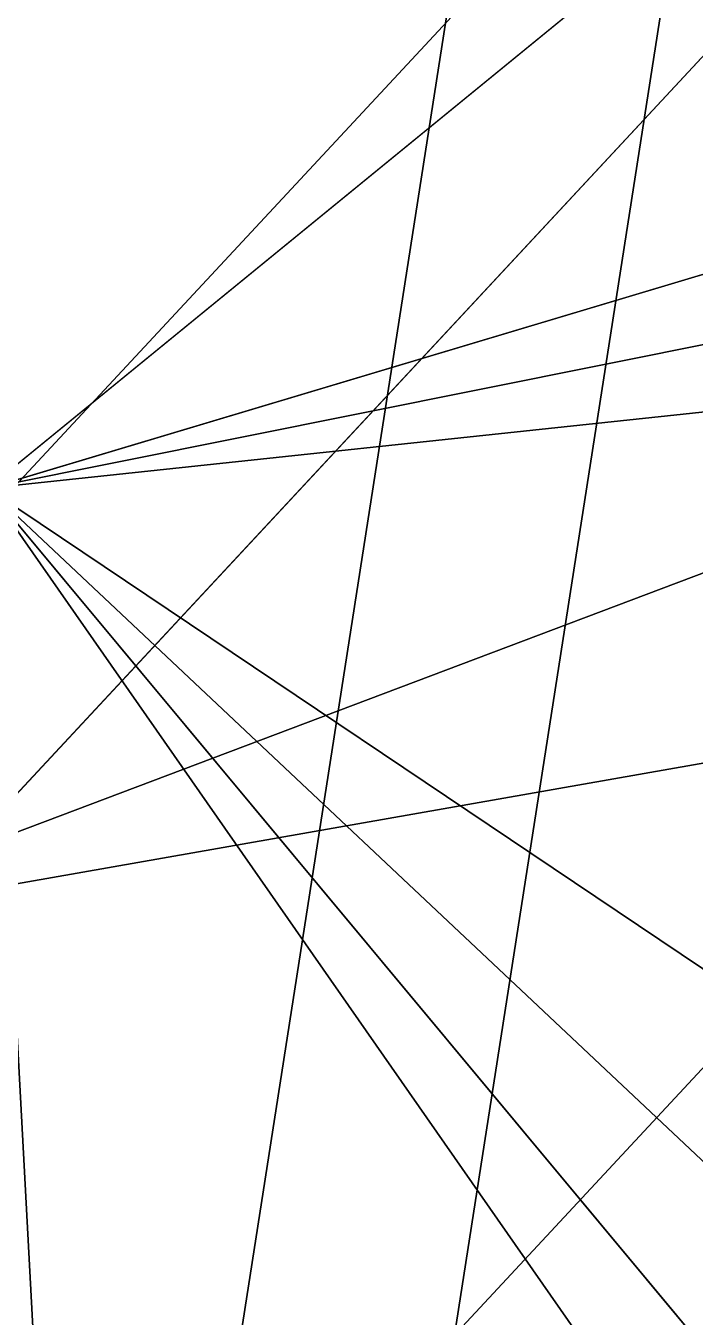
# Model space of a CAD drawing. Header units: metres. Extents: x 503497 to 504361, y 6966567 to 6966857.
# Drawn here: x 504123.688 to 504123.95, y 6966700.866 to 6966701.372 of the extents above; entities that cross this region are included whole.
import ezdxf

# ---------------------------------------------------------------- set-up
doc = ezdxf.new("R2010")
doc.units = ezdxf.units.M

msp = doc.modelspace()

# ---------------------------------------------------------------- linework, layer by layer
at = {"layer": 'SHADOW_APPROVED_20260111T072000'}
msp.add_lwpolyline([(504123.6735, 6966701.1907), (504124.1841, 6966701.6081), (504051.0103, 6966716.5121), (504050.4997, 6966716.0947), (504123.6735, 6966701.1907)], close=True, dxfattribs=at)
msp.add_lwpolyline([(504124.6436, 6966689.8311), (504125.6223, 6966696.1052), (504122.7613, 6966696.5515), (504123.3955, 6966700.6171), (504123.6735, 6966701.1907), (504124.1841, 6966701.6081), (504124.6865, 6966701.7525), (504126.4679, 6966701.5261), (504126.6349, 6966702.5968), (504125.8564, 6966702.7697), (504125.4218, 6966703.0603), (504125.0625, 6966703.6133), (504124.9683, 6966704.1079), (504125.9354, 6966710.4181), (504127.8093, 6966710.1258), (504128.3574, 6966713.6393), (504140.8554, 6966711.6898), (504140.8554, 6966711.6898), (504140.7719, 6966711.1544), (504144.1851, 6966710.622), (504144.5661, 6966713.0647), (504153.1826, 6966711.7206), (504152.9477, 6966710.2148), (504167.8718, 6966707.8869)], dxfattribs=at)
at = {"layer": 'SHADOW_APPROVED_20260114T072400'}
msp.add_lwpolyline([(504123.6735, 6966701.1907), (504124.1841, 6966701.6081), (504052.1757, 6966715.2468), (504051.6651, 6966714.8294), (504123.6735, 6966701.1907)], close=True, dxfattribs=at)
msp.add_lwpolyline([(504124.6436, 6966689.8311), (504125.6223, 6966696.1052), (504122.7613, 6966696.5515), (504123.3955, 6966700.6171), (504123.6735, 6966701.1907), (504124.1841, 6966701.6081), (504124.6865, 6966701.7525), (504126.4679, 6966701.5261), (504126.6349, 6966702.5968), (504125.8564, 6966702.7697), (504125.4218, 6966703.0603), (504125.0625, 6966703.6133), (504124.9683, 6966704.1079), (504125.9354, 6966710.4181), (504127.8093, 6966710.1258), (504128.3574, 6966713.6393), (504140.8554, 6966711.6898), (504140.8554, 6966711.6898), (504140.7719, 6966711.1544), (504144.1851, 6966710.622), (504144.5661, 6966713.0647), (504153.1826, 6966711.7206), (504152.9477, 6966710.2148), (504167.8718, 6966707.8869)], dxfattribs=at)
at = {"layer": 'SHADOW_APPROVED_20260122T071500'}
msp.add_lwpolyline([(504123.6735, 6966701.1907), (504124.1841, 6966701.6081), (504041.6176, 6966716.3762), (504041.107, 6966715.9588), (504123.6735, 6966701.1907)], close=True, dxfattribs=at)
msp.add_lwpolyline([(504124.6436, 6966689.8311), (504125.6223, 6966696.1052), (504122.7613, 6966696.5515), (504123.3955, 6966700.6171), (504123.6735, 6966701.1907), (504124.1841, 6966701.6081), (504124.6865, 6966701.7525), (504126.4679, 6966701.5261), (504126.6349, 6966702.5968), (504125.8564, 6966702.7697), (504125.4218, 6966703.0603), (504125.0625, 6966703.6133), (504124.9683, 6966704.1079), (504125.9354, 6966710.4181), (504127.8093, 6966710.1258), (504128.3574, 6966713.6393), (504140.8554, 6966711.6898), (504140.8554, 6966711.6898), (504140.7719, 6966711.1544), (504144.1851, 6966710.622), (504144.5661, 6966713.0647), (504153.1826, 6966711.7206), (504152.9477, 6966710.2148), (504167.8718, 6966707.8869)], dxfattribs=at)
at = {"layer": 'SHADOW_APPROVED_20260124T072500'}
msp.add_lwpolyline([(504124.6436, 6966689.8311), (504125.6223, 6966696.1052), (504122.7613, 6966696.5515), (504123.3955, 6966700.6171), (504123.6735, 6966701.1907), (504124.1841, 6966701.6081), (504124.6865, 6966701.7525), (504126.4679, 6966701.5261), (504126.6349, 6966702.5968), (504125.8564, 6966702.7697), (504125.4218, 6966703.0603), (504125.0625, 6966703.6133), (504124.9683, 6966704.1079), (504125.9354, 6966710.4181), (504127.8093, 6966710.1258), (504128.3574, 6966713.6393), (504140.8554, 6966711.6898), (504140.8554, 6966711.6898), (504140.7719, 6966711.1544), (504144.1851, 6966710.622), (504144.5661, 6966713.0647), (504153.1826, 6966711.7206), (504152.9477, 6966710.2148), (504167.8718, 6966707.8869)], dxfattribs=at)
msp.add_lwpolyline([(504123.6735, 6966701.1907), (504124.1841, 6966701.6081), (504047.941, 6966713.3231), (504047.4304, 6966712.9057), (504123.6735, 6966701.1907)], close=True, dxfattribs=at)
at = {"layer": 'SHADOW_APPROVED_20260126T071100'}
msp.add_lwpolyline([(504123.6735, 6966701.1907), (504124.1841, 6966701.6081), (504035.759, 6966716.6539), (504035.2484, 6966716.2365), (504123.6735, 6966701.1907)], close=True, dxfattribs=at)
msp.add_lwpolyline([(504124.6436, 6966689.8311), (504125.6223, 6966696.1052), (504122.7613, 6966696.5515), (504123.3955, 6966700.6171), (504123.6735, 6966701.1907), (504124.1841, 6966701.6081), (504124.6865, 6966701.7525), (504126.4679, 6966701.5261), (504126.6349, 6966702.5968), (504125.8564, 6966702.7697), (504125.4218, 6966703.0603), (504125.0625, 6966703.6133), (504124.9683, 6966704.1079), (504125.9354, 6966710.4181), (504127.8093, 6966710.1258), (504128.3574, 6966713.6393), (504140.8554, 6966711.6898), (504140.8554, 6966711.6898), (504140.7719, 6966711.1544), (504144.1851, 6966710.622), (504144.5661, 6966713.0647), (504153.1826, 6966711.7206), (504152.9477, 6966710.2148), (504167.8718, 6966707.8869)], dxfattribs=at)
at = {"layer": 'SHADOW_APPROVED_20260127T071900'}
msp.add_lwpolyline([(504123.6735, 6966701.1907), (504124.1841, 6966701.6081), (504041.8412, 6966714.1007), (504041.3306, 6966713.6833), (504123.6735, 6966701.1907)], close=True, dxfattribs=at)
msp.add_lwpolyline([(504124.6436, 6966689.8311), (504125.6223, 6966696.1052), (504122.7613, 6966696.5515), (504123.3955, 6966700.6171), (504123.6735, 6966701.1907), (504124.1841, 6966701.6081), (504124.6865, 6966701.7525), (504126.4679, 6966701.5261), (504126.6349, 6966702.5968), (504125.8564, 6966702.7697), (504125.4218, 6966703.0603), (504125.0625, 6966703.6133), (504124.9683, 6966704.1079), (504125.9354, 6966710.4181), (504127.8093, 6966710.1258), (504128.3574, 6966713.6393), (504140.8554, 6966711.6898), (504140.8554, 6966711.6898), (504140.7719, 6966711.1544), (504144.1851, 6966710.622), (504144.5661, 6966713.0647), (504153.1826, 6966711.7206), (504152.9477, 6966710.2148), (504167.8718, 6966707.8869)], dxfattribs=at)
at = {"layer": 'SHADOW_APPROVED_20260129T071100'}
msp.add_lwpolyline([(504123.6735, 6966701.1907), (504124.1841, 6966701.6081), (504033.7384, 6966715.8269), (504033.2278, 6966715.4095), (504123.6735, 6966701.1907)], close=True, dxfattribs=at)
msp.add_lwpolyline([(504124.6436, 6966689.8311), (504125.6223, 6966696.1052), (504122.7613, 6966696.5515), (504123.3955, 6966700.6171), (504123.6735, 6966701.1907), (504124.1841, 6966701.6081), (504124.6865, 6966701.7525), (504126.4679, 6966701.5261), (504126.6349, 6966702.5968), (504125.8564, 6966702.7697), (504125.4218, 6966703.0603), (504125.0625, 6966703.6133), (504124.9683, 6966704.1079), (504125.9354, 6966710.4181), (504127.8093, 6966710.1258), (504128.3574, 6966713.6393), (504140.8554, 6966711.6898), (504140.8554, 6966711.6898), (504140.7719, 6966711.1544), (504144.1851, 6966710.622), (504144.5661, 6966713.0647), (504153.1826, 6966711.7206), (504152.9477, 6966710.2148), (504167.8718, 6966707.8869)], dxfattribs=at)
at = {"layer": 'SHADOW_APPROVED_20260130T071100'}
msp.add_lwpolyline([(504123.6735, 6966701.1907), (504124.1841, 6966701.6081), (504033.0522, 6966715.5223), (504032.5416, 6966715.1049), (504123.6735, 6966701.1907)], close=True, dxfattribs=at)
msp.add_lwpolyline([(504124.6436, 6966689.8311), (504125.6223, 6966696.1052), (504122.7613, 6966696.5515), (504123.3955, 6966700.6171), (504123.6735, 6966701.1907), (504124.1841, 6966701.6081), (504124.6865, 6966701.7525), (504126.4679, 6966701.5261), (504126.6349, 6966702.5968), (504125.8564, 6966702.7697), (504125.4218, 6966703.0603), (504125.0625, 6966703.6133), (504124.9683, 6966704.1079), (504125.9354, 6966710.4181), (504127.8093, 6966710.1258), (504128.3574, 6966713.6393), (504140.8554, 6966711.6898), (504140.8554, 6966711.6898), (504140.7719, 6966711.1544), (504144.1851, 6966710.622), (504144.5661, 6966713.0647), (504153.1826, 6966711.7206), (504152.9477, 6966710.2148), (504167.8718, 6966707.8869)], dxfattribs=at)
at = {"layer": 'SHADOW_APPROVED_20260203T070000'}
msp.add_lwpolyline([(504123.6735, 6966701.1907), (504124.1841, 6966701.6081), (504018.1599, 6966717.9095), (504017.6493, 6966717.4921), (504123.6735, 6966701.1907)], close=True, dxfattribs=at)
msp.add_lwpolyline([(504124.6436, 6966689.8311), (504125.6223, 6966696.1052), (504122.7613, 6966696.5515), (504123.3955, 6966700.6171), (504123.6735, 6966701.1907), (504124.1841, 6966701.6081), (504124.6865, 6966701.7525), (504126.4679, 6966701.5261), (504126.6349, 6966702.5968), (504125.8564, 6966702.7697), (504125.4218, 6966703.0603), (504125.0625, 6966703.6133), (504124.9683, 6966704.1079), (504125.9354, 6966710.4181), (504127.8093, 6966710.1258), (504128.3574, 6966713.6393), (504140.8554, 6966711.6898), (504140.8554, 6966711.6898), (504140.7719, 6966711.1544), (504144.1851, 6966710.622), (504144.5661, 6966713.0647), (504153.1826, 6966711.7206), (504152.9477, 6966710.2148), (504167.8718, 6966707.8869)], dxfattribs=at)
at = {"layer": 'SHADOW_APPROVED_20260314T074000'}
msp.add_lwpolyline([(504124.6436, 6966689.8311), (504125.6223, 6966696.1052), (504122.7613, 6966696.5515), (504123.3955, 6966700.6171), (504123.6735, 6966701.1907), (504124.1841, 6966701.6081), (504124.6865, 6966701.7525), (504126.4679, 6966701.5261), (504126.6349, 6966702.5968), (504125.8564, 6966702.7697), (504125.4218, 6966703.0603), (504125.0625, 6966703.6133), (504124.9683, 6966704.1079), (504125.9354, 6966710.4181), (504127.8093, 6966710.1258), (504128.3574, 6966713.6393), (504140.8554, 6966711.6898), (504140.8554, 6966711.6898), (504140.7719, 6966711.1544), (504144.1851, 6966710.622), (504144.5661, 6966713.0647), (504153.1826, 6966711.7206), (504152.9477, 6966710.2148), (504167.8718, 6966707.8869)], dxfattribs=at)
for points in [[(504126.4679, 6966701.5261), (504126.6349, 6966702.5968), (504038.8804, 6966687.1404), (504038.7134, 6966686.0697), (504126.4679, 6966701.5261)], [(504124.6865, 6966701.7525), (504126.4679, 6966701.5261), (504038.7134, 6966686.0697), (504036.932, 6966686.2961), (504124.6865, 6966701.7525)], [(504123.6735, 6966701.1907), (504124.1841, 6966701.6081), (504036.4296, 6966686.1517), (504035.919, 6966685.7343), (504123.6735, 6966701.1907)]]:
    msp.add_lwpolyline(points, close=True, dxfattribs=at)
at = {"layer": 'SHADOW_APPROVED_20260426T070000'}
msp.add_lwpolyline([(504124.6436, 6966689.8311), (504125.6223, 6966696.1052), (504122.7613, 6966696.5515), (504123.3955, 6966700.6171), (504123.6735, 6966701.1907), (504124.1841, 6966701.6081), (504124.6865, 6966701.7525), (504126.4679, 6966701.5261), (504126.6349, 6966702.5968), (504125.8564, 6966702.7697), (504125.4218, 6966703.0603), (504125.0625, 6966703.6133), (504124.9683, 6966704.1079), (504125.9354, 6966710.4181), (504127.8093, 6966710.1258), (504128.3574, 6966713.6393), (504140.8554, 6966711.6898), (504140.8554, 6966711.6898), (504140.7719, 6966711.1544), (504144.1851, 6966710.622), (504144.5661, 6966713.0647), (504153.1826, 6966711.7206), (504152.9477, 6966710.2148), (504167.8718, 6966707.8869)], dxfattribs=at)
for points in [[(504143.9181, 6966709.7896), (504143.738, 6966708.6351), (503907.4101, 6966619.3167), (503907.5902, 6966620.4712), (504143.9181, 6966709.7896)], [(504143.738, 6966708.6351), (504154.0443, 6966707.0275), (503917.7164, 6966617.7091), (503907.4101, 6966619.3167), (504143.738, 6966708.6351)], [(504123.6735, 6966701.1907), (504124.1841, 6966701.6081), (503907.0565, 6966619.5463), (503906.5459, 6966619.1289), (504123.6735, 6966701.1907)]]:
    msp.add_lwpolyline(points, close=True, dxfattribs=at)
at = {"layer": 'SHADOW_APPROVED_20260621T090000'}
msp.add_lwpolyline([(504124.6436, 6966689.8311), (504125.6223, 6966696.1052), (504122.7613, 6966696.5515), (504123.3955, 6966700.6171), (504123.6735, 6966701.1907), (504124.1841, 6966701.6081), (504124.6865, 6966701.7525), (504126.4679, 6966701.5261), (504126.6349, 6966702.5968), (504125.8564, 6966702.7697), (504125.4218, 6966703.0603), (504125.0625, 6966703.6133), (504124.9683, 6966704.1079), (504125.9354, 6966710.4181), (504127.8093, 6966710.1258), (504128.3574, 6966713.6393), (504140.8554, 6966711.6898), (504140.8554, 6966711.6898), (504140.7719, 6966711.1544), (504144.1851, 6966710.622), (504144.5661, 6966713.0647), (504153.1826, 6966711.7206), (504152.9477, 6966710.2148), (504167.8718, 6966707.8869)], dxfattribs=at)
for points in [[(504125.4218, 6966703.0603), (504125.0625, 6966703.6133), (504066.5462, 6966640.6817), (504066.9055, 6966640.1287), (504125.4218, 6966703.0603)], [(504125.8564, 6966702.7697), (504125.4218, 6966703.0603), (504066.9055, 6966640.1287), (504067.3401, 6966639.8381), (504125.8564, 6966702.7697)], [(504124.1841, 6966701.6081), (504124.6865, 6966701.7525), (504066.1702, 6966638.8209), (504065.6678, 6966638.6765), (504124.1841, 6966701.6081)], [(504124.6865, 6966701.7525), (504126.4679, 6966701.5261), (504067.9516, 6966638.5945), (504066.1702, 6966638.8209), (504124.6865, 6966701.7525)], [(504123.6735, 6966701.1907), (504124.1841, 6966701.6081), (504065.6678, 6966638.6765), (504065.1572, 6966638.2591), (504123.6735, 6966701.1907)]]:
    msp.add_lwpolyline(points, close=True, dxfattribs=at)
at = {"layer": 'SHADOW_APPROVED_20260621T120000'}
msp.add_lwpolyline([(504124.6436, 6966689.8311), (504125.6223, 6966696.1052), (504122.7613, 6966696.5515), (504123.3955, 6966700.6171), (504123.6735, 6966701.1907), (504124.1841, 6966701.6081), (504124.6865, 6966701.7525), (504126.4679, 6966701.5261), (504126.6349, 6966702.5968), (504125.8564, 6966702.7697), (504125.4218, 6966703.0603), (504125.0625, 6966703.6133), (504124.9683, 6966704.1079), (504125.9354, 6966710.4181), (504127.8093, 6966710.1258), (504128.3574, 6966713.6393), (504140.8554, 6966711.6898), (504140.8554, 6966711.6898), (504140.7719, 6966711.1544), (504144.1851, 6966710.622), (504144.5661, 6966713.0647), (504153.1826, 6966711.7206), (504152.9477, 6966710.2148), (504167.8718, 6966707.8869)], dxfattribs=at)
for points in [[(504123.6735, 6966701.1907), (504124.1841, 6966701.6081), (504126.8051, 6966652.9353), (504126.2945, 6966652.5179), (504123.6735, 6966701.1907)], [(504123.3955, 6966700.6171), (504123.6735, 6966701.1907), (504126.2945, 6966652.5179), (504126.0165, 6966651.9443), (504123.3955, 6966700.6171)]]:
    msp.add_lwpolyline(points, close=True, dxfattribs=at)
at = {"layer": 'SHADOW_APPROVED_20260621T140000'}
msp.add_lwpolyline([(504124.6436, 6966689.8311), (504125.6223, 6966696.1052), (504122.7613, 6966696.5515), (504123.3955, 6966700.6171), (504123.6735, 6966701.1907), (504124.1841, 6966701.6081), (504124.6865, 6966701.7525), (504126.4679, 6966701.5261), (504126.6349, 6966702.5968), (504125.8564, 6966702.7697), (504125.4218, 6966703.0603), (504125.0625, 6966703.6133), (504124.9683, 6966704.1079), (504125.9354, 6966710.4181), (504127.8093, 6966710.1258), (504128.3574, 6966713.6393), (504140.8554, 6966711.6898), (504140.8554, 6966711.6898), (504140.7719, 6966711.1544), (504144.1851, 6966710.622), (504144.5661, 6966713.0647), (504153.1826, 6966711.7206), (504152.9477, 6966710.2148), (504167.8718, 6966707.8869)], dxfattribs=at)
for points in [[(504123.6735, 6966701.1907), (504124.1841, 6966701.6081), (504163.0938, 6966645.8021), (504162.5832, 6966645.3847), (504123.6735, 6966701.1907)], [(504123.3955, 6966700.6171), (504123.6735, 6966701.1907), (504162.5832, 6966645.3847), (504162.3052, 6966644.8111), (504123.3955, 6966700.6171)]]:
    msp.add_lwpolyline(points, close=True, dxfattribs=at)
at = {"layer": 'SHADOW_APPROVED_20260621T150000'}
msp.add_lwpolyline([(504124.6436, 6966689.8311), (504125.6223, 6966696.1052), (504122.7613, 6966696.5515), (504123.3955, 6966700.6171), (504123.6735, 6966701.1907), (504124.1841, 6966701.6081), (504124.6865, 6966701.7525), (504126.4679, 6966701.5261), (504126.6349, 6966702.5968), (504125.8564, 6966702.7697), (504125.4218, 6966703.0603), (504125.0625, 6966703.6133), (504124.9683, 6966704.1079), (504125.9354, 6966710.4181), (504127.8093, 6966710.1258), (504128.3574, 6966713.6393), (504140.8554, 6966711.6898), (504140.8554, 6966711.6898), (504140.7719, 6966711.1544), (504144.1851, 6966710.622), (504144.5661, 6966713.0647), (504153.1826, 6966711.7206), (504152.9477, 6966710.2148), (504167.8718, 6966707.8869)], dxfattribs=at)
for points in [[(504123.6735, 6966701.1907), (504124.1841, 6966701.6081), (504197.4642, 6966632.6053), (504196.9536, 6966632.1879), (504123.6735, 6966701.1907)], [(504123.3955, 6966700.6171), (504123.6735, 6966701.1907), (504196.9536, 6966632.1879), (504196.6756, 6966631.6143), (504123.3955, 6966700.6171)]]:
    msp.add_lwpolyline(points, close=True, dxfattribs=at)
at = {"layer": 'SHADOW_APPROVED_20260621T160000'}
msp.add_lwpolyline([(504124.6436, 6966689.8311), (504125.6223, 6966696.1052), (504122.7613, 6966696.5515), (504123.3955, 6966700.6171), (504123.6735, 6966701.1907), (504124.1841, 6966701.6081), (504124.6865, 6966701.7525), (504126.4679, 6966701.5261), (504126.6349, 6966702.5968), (504125.8564, 6966702.7697), (504125.4218, 6966703.0603), (504125.0625, 6966703.6133), (504124.9683, 6966704.1079), (504125.9354, 6966710.4181), (504127.8093, 6966710.1258), (504128.3574, 6966713.6393), (504140.8554, 6966711.6898), (504140.8554, 6966711.6898), (504140.7719, 6966711.1544), (504144.1851, 6966710.622), (504144.5661, 6966713.0647), (504153.1826, 6966711.7206), (504152.9477, 6966710.2148), (504167.8718, 6966707.8869)], dxfattribs=at)
for points in [[(504123.6735, 6966701.1907), (504124.1841, 6966701.6081), (504292.4403, 6966588.5083), (504291.9297, 6966588.0909), (504123.6735, 6966701.1907)], [(504123.3955, 6966700.6171), (504123.6735, 6966701.1907), (504291.9297, 6966588.0909), (504291.6517, 6966587.5173), (504123.3955, 6966700.6171)]]:
    msp.add_lwpolyline(points, close=True, dxfattribs=at)
at = {"layer": 'SHADOW_APPROVED_20261019T053000'}
msp.add_lwpolyline([(504123.6735, 6966701.1907), (504124.1841, 6966701.6081), (503547.4284, 6966793.7409), (503546.9178, 6966793.3235), (504123.6735, 6966701.1907)], close=True, dxfattribs=at)
msp.add_lwpolyline([(504124.6436, 6966689.8311), (504125.6223, 6966696.1052), (504122.7613, 6966696.5515), (504123.3955, 6966700.6171), (504123.6735, 6966701.1907), (504124.1841, 6966701.6081), (504124.6865, 6966701.7525), (504126.4679, 6966701.5261), (504126.6349, 6966702.5968), (504125.8564, 6966702.7697), (504125.4218, 6966703.0603), (504125.0625, 6966703.6133), (504124.9683, 6966704.1079), (504125.9354, 6966710.4181), (504127.8093, 6966710.1258), (504128.3574, 6966713.6393), (504140.8554, 6966711.6898), (504140.8554, 6966711.6898), (504140.7719, 6966711.1544), (504144.1851, 6966710.622), (504144.5661, 6966713.0647), (504153.1826, 6966711.7206), (504152.9477, 6966710.2148), (504167.8718, 6966707.8869)], dxfattribs=at)
at = {"layer": 'SHADOW_APPROVED_20261112T063500'}
msp.add_lwpolyline([(504123.6735, 6966701.1907), (504124.1841, 6966701.6081), (504025.9058, 6966717.5623), (504025.3952, 6966717.1449), (504123.6735, 6966701.1907)], close=True, dxfattribs=at)
msp.add_lwpolyline([(504124.6436, 6966689.8311), (504125.6223, 6966696.1052), (504122.7613, 6966696.5515), (504123.3955, 6966700.6171), (504123.6735, 6966701.1907), (504124.1841, 6966701.6081), (504124.6865, 6966701.7525), (504126.4679, 6966701.5261), (504126.6349, 6966702.5968), (504125.8564, 6966702.7697), (504125.4218, 6966703.0603), (504125.0625, 6966703.6133), (504124.9683, 6966704.1079), (504125.9354, 6966710.4181), (504127.8093, 6966710.1258), (504128.3574, 6966713.6393), (504140.8554, 6966711.6898), (504140.8554, 6966711.6898), (504140.7719, 6966711.1544), (504144.1851, 6966710.622), (504144.5661, 6966713.0647), (504153.1826, 6966711.7206), (504152.9477, 6966710.2148), (504167.8718, 6966707.8869)], dxfattribs=at)
at = {"layer": 'SHADOW_APPROVED_20261113T063500'}
msp.add_lwpolyline([(504123.6735, 6966701.1907), (504124.1841, 6966701.6081), (504026.374, 6966717.9778), (504025.8634, 6966717.5604), (504123.6735, 6966701.1907)], close=True, dxfattribs=at)
msp.add_lwpolyline([(504124.6436, 6966689.8311), (504125.6223, 6966696.1052), (504122.7613, 6966696.5515), (504123.3955, 6966700.6171), (504123.6735, 6966701.1907), (504124.1841, 6966701.6081), (504124.6865, 6966701.7525), (504126.4679, 6966701.5261), (504126.6349, 6966702.5968), (504125.8564, 6966702.7697), (504125.4218, 6966703.0603), (504125.0625, 6966703.6133), (504124.9683, 6966704.1079), (504125.9354, 6966710.4181), (504127.8093, 6966710.1258), (504128.3574, 6966713.6393), (504140.8554, 6966711.6898), (504140.8554, 6966711.6898), (504140.7719, 6966711.1544), (504144.1851, 6966710.622), (504144.5661, 6966713.0647), (504153.1826, 6966711.7206), (504152.9477, 6966710.2148), (504167.8718, 6966707.8869)], dxfattribs=at)
at = {"layer": 'SHADOW_APPROVED_20261122T065200'}
msp.add_lwpolyline([(504123.6735, 6966701.1907), (504124.1841, 6966701.6081), (504044.02, 6966716.0589), (504043.5094, 6966715.6415), (504123.6735, 6966701.1907)], close=True, dxfattribs=at)
msp.add_lwpolyline([(504124.6436, 6966689.8311), (504125.6223, 6966696.1052), (504122.7613, 6966696.5515), (504123.3955, 6966700.6171), (504123.6735, 6966701.1907), (504124.1841, 6966701.6081), (504124.6865, 6966701.7525), (504126.4679, 6966701.5261), (504126.6349, 6966702.5968), (504125.8564, 6966702.7697), (504125.4218, 6966703.0603), (504125.0625, 6966703.6133), (504124.9683, 6966704.1079), (504125.9354, 6966710.4181), (504127.8093, 6966710.1258), (504128.3574, 6966713.6393), (504140.8554, 6966711.6898), (504140.8554, 6966711.6898), (504140.7719, 6966711.1544), (504144.1851, 6966710.622), (504144.5661, 6966713.0647), (504153.1826, 6966711.7206), (504152.9477, 6966710.2148), (504167.8718, 6966707.8869)], dxfattribs=at)
at = {"layer": 'SHADOW_APPROVED_20261123T070300'}
msp.add_lwpolyline([(504124.6436, 6966689.8311), (504125.6223, 6966696.1052), (504122.7613, 6966696.5515), (504123.3955, 6966700.6171), (504123.6735, 6966701.1907), (504124.1841, 6966701.6081), (504124.6865, 6966701.7525), (504126.4679, 6966701.5261), (504126.6349, 6966702.5968), (504125.8564, 6966702.7697), (504125.4218, 6966703.0603), (504125.0625, 6966703.6133), (504124.9683, 6966704.1079), (504125.9354, 6966710.4181), (504127.8093, 6966710.1258), (504128.3574, 6966713.6393), (504140.8554, 6966711.6898), (504140.8554, 6966711.6898), (504140.7719, 6966711.1544), (504144.1851, 6966710.622), (504144.5661, 6966713.0647), (504153.1826, 6966711.7206), (504152.9477, 6966710.2148), (504167.8718, 6966707.8869)], dxfattribs=at)
msp.add_lwpolyline([(504123.6735, 6966701.1907), (504124.1841, 6966701.6081), (504051.7872, 6966713.6146), (504051.2766, 6966713.1972), (504123.6735, 6966701.1907)], close=True, dxfattribs=at)
at = {"layer": 'SHADOW_APPROVED_20261221T090000'}
msp.add_lwpolyline([(504124.6436, 6966689.8311), (504125.6223, 6966696.1052), (504122.7613, 6966696.5515), (504123.3955, 6966700.6171), (504123.6735, 6966701.1907), (504124.1841, 6966701.6081), (504124.6865, 6966701.7525), (504126.4679, 6966701.5261), (504126.6349, 6966702.5968), (504125.8564, 6966702.7697), (504125.4218, 6966703.0603), (504125.0625, 6966703.6133), (504124.9683, 6966704.1079), (504125.9354, 6966710.4181), (504127.8093, 6966710.1258), (504128.3574, 6966713.6393), (504140.8554, 6966711.6898), (504140.8554, 6966711.6898), (504140.7719, 6966711.1544), (504144.1851, 6966710.622), (504144.5661, 6966713.0647), (504153.1826, 6966711.7206), (504152.9477, 6966710.2148), (504167.8718, 6966707.8869)], dxfattribs=at)
msp.add_lwpolyline([(504123.6735, 6966701.1907), (504124.1841, 6966701.6081), (504093.9294, 6966703.4075), (504093.4188, 6966702.9901), (504123.6735, 6966701.1907)], close=True, dxfattribs=at)
at = {"layer": 'SHADOW_APPROVED_20261221T120000'}
msp.add_lwpolyline([(504124.6436, 6966689.8311), (504125.6223, 6966696.1052), (504122.7613, 6966696.5515), (504123.3955, 6966700.6171), (504123.6735, 6966701.1907), (504124.1841, 6966701.6081), (504124.6865, 6966701.7525), (504126.4679, 6966701.5261), (504126.6349, 6966702.5968), (504125.8564, 6966702.7697), (504125.4218, 6966703.0603), (504125.0625, 6966703.6133), (504124.9683, 6966704.1079), (504125.9354, 6966710.4181), (504127.8093, 6966710.1258), (504128.3574, 6966713.6393), (504140.8554, 6966711.6898), (504140.8554, 6966711.6898), (504140.7719, 6966711.1544), (504144.1851, 6966710.622), (504144.5661, 6966713.0647), (504153.1826, 6966711.7206), (504152.9477, 6966710.2148), (504167.8718, 6966707.8869)], dxfattribs=at)
for points in [[(504123.6735, 6966701.1907), (504124.1841, 6966701.6081), (504126.4566, 6966698.8773), (504125.946, 6966698.4599), (504123.6735, 6966701.1907)], [(504123.3955, 6966700.6171), (504123.6735, 6966701.1907), (504125.946, 6966698.4599), (504125.668, 6966697.8863), (504123.3955, 6966700.6171)]]:
    msp.add_lwpolyline(points, close=True, dxfattribs=at)
at = {"layer": 'SHADOW_APPROVED_20261221T150000'}
msp.add_lwpolyline([(504124.6436, 6966689.8311), (504125.6223, 6966696.1052), (504122.7613, 6966696.5515), (504123.3955, 6966700.6171), (504123.6735, 6966701.1907), (504124.1841, 6966701.6081), (504124.6865, 6966701.7525), (504126.4679, 6966701.5261), (504126.6349, 6966702.5968), (504125.8564, 6966702.7697), (504125.4218, 6966703.0603), (504125.0625, 6966703.6133), (504124.9683, 6966704.1079), (504125.9354, 6966710.4181), (504127.8093, 6966710.1258), (504128.3574, 6966713.6393), (504140.8554, 6966711.6898), (504140.8554, 6966711.6898), (504140.7719, 6966711.1544), (504144.1851, 6966710.622), (504144.5661, 6966713.0647), (504153.1826, 6966711.7206), (504152.9477, 6966710.2148), (504167.8718, 6966707.8869)], dxfattribs=at)
for points in [[(504123.6735, 6966701.1907), (504124.1841, 6966701.6081), (504161.878, 6966705.6284), (504161.3674, 6966705.211), (504123.6735, 6966701.1907)], [(504123.3955, 6966700.6171), (504123.6735, 6966701.1907), (504161.3674, 6966705.211), (504161.0894, 6966704.6374), (504123.3955, 6966700.6171)]]:
    msp.add_lwpolyline(points, close=True, dxfattribs=at)
at = {"layer": 'SHADOW_APPROVED_20261221T160000'}
msp.add_lwpolyline([(504124.6436, 6966689.8311), (504125.6223, 6966696.1052), (504122.7613, 6966696.5515), (504123.3955, 6966700.6171), (504123.6735, 6966701.1907), (504124.1841, 6966701.6081), (504124.6865, 6966701.7525), (504126.4679, 6966701.5261), (504126.6349, 6966702.5968), (504125.8564, 6966702.7697), (504125.4218, 6966703.0603), (504125.0625, 6966703.6133), (504124.9683, 6966704.1079), (504125.9354, 6966710.4181), (504127.8093, 6966710.1258), (504128.3574, 6966713.6393), (504140.8554, 6966711.6898), (504140.8554, 6966711.6898), (504140.7719, 6966711.1544), (504144.1851, 6966710.622), (504144.5661, 6966713.0647), (504153.1826, 6966711.7206), (504152.9477, 6966710.2148), (504167.8718, 6966707.8869)], dxfattribs=at)
for points in [[(504123.6735, 6966701.1907), (504124.1841, 6966701.6081), (504183.7459, 6966713.5599), (504183.2353, 6966713.1425), (504123.6735, 6966701.1907)], [(504123.3955, 6966700.6171), (504123.6735, 6966701.1907), (504183.2353, 6966713.1425), (504182.9573, 6966712.5689), (504123.3955, 6966700.6171)]]:
    msp.add_lwpolyline(points, close=True, dxfattribs=at)
at = {"layer": 'SHADOW_APPROVED_20261221T170000'}
for points in [[(504123.6735, 6966701.1907), (504124.1841, 6966701.6081), (504227.384, 6966732.4957), (504226.8734, 6966732.0783), (504123.6735, 6966701.1907)], [(504123.3955, 6966700.6171), (504123.6735, 6966701.1907), (504226.8734, 6966732.0783), (504226.5954, 6966731.5047), (504123.3955, 6966700.6171)]]:
    msp.add_lwpolyline(points, close=True, dxfattribs=at)
msp.add_lwpolyline([(504124.6436, 6966689.8311), (504125.6223, 6966696.1052), (504122.7613, 6966696.5515), (504123.3955, 6966700.6171), (504123.6735, 6966701.1907), (504124.1841, 6966701.6081), (504124.6865, 6966701.7525), (504126.4679, 6966701.5261), (504126.6349, 6966702.5968), (504125.8564, 6966702.7697), (504125.4218, 6966703.0603), (504125.0625, 6966703.6133), (504124.9683, 6966704.1079), (504125.9354, 6966710.4181), (504127.8093, 6966710.1258), (504128.3574, 6966713.6393), (504140.8554, 6966711.6898), (504140.8554, 6966711.6898), (504140.7719, 6966711.1544), (504144.1851, 6966710.622), (504144.5661, 6966713.0647), (504153.1826, 6966711.7206), (504152.9477, 6966710.2148), (504167.8718, 6966707.8869)], dxfattribs=at)
at = {"layer": 'SHADOW_COMPARATOR_RL48_20260111T072000'}
msp.add_lwpolyline([(504124.6436, 6966689.8311), (504125.6223, 6966696.1052), (504122.7613, 6966696.5515), (504123.3955, 6966700.6171), (504123.6735, 6966701.1907), (504124.1841, 6966701.6081), (504124.6865, 6966701.7525), (504126.4679, 6966701.5261), (504126.6349, 6966702.5968), (504125.8564, 6966702.7697), (504125.4218, 6966703.0603), (504125.0625, 6966703.6133), (504124.9683, 6966704.1079), (504125.9354, 6966710.4181), (504127.8093, 6966710.1258), (504128.3574, 6966713.6393), (504140.8554, 6966711.6898), (504140.8554, 6966711.6898), (504140.7719, 6966711.1544), (504144.1851, 6966710.622), (504144.5661, 6966713.0647), (504153.1826, 6966711.7206), (504152.9477, 6966710.2148), (504167.8718, 6966707.8869)], dxfattribs=at)
msp.add_lwpolyline([(504123.6735, 6966701.1907), (504124.1841, 6966701.6081), (504078.5568, 6966710.9015), (504078.0462, 6966710.4841), (504123.6735, 6966701.1907)], close=True, dxfattribs=at)
at = {"layer": 'SHADOW_COMPARATOR_RL48_20260114T072400'}
for points in [[(504099.6655, 6966721.5691), (504108.282, 6966720.225), (504108.0471, 6966718.7192), (504122.9712, 6966716.3913), (504122.6632, 6966714.417), (504125.8923, 6966713.9133), (504125.1041, 6966708.8605), (504124.8768, 6966708.5018), (504124.6253, 6966708.3183), (504123.9943, 6966708.2282), (504123.7098, 6966706.4045), (504124.0199, 6966706.3047), (504124.3399, 6966706.0491), (504124.5016, 6966705.7668), (504124.5587, 6966705.3638), (504122.4238, 6966691.6778), (504079.743, 6966698.3355)], [(504124.6436, 6966689.8311), (504125.6223, 6966696.1052), (504122.7613, 6966696.5515), (504123.3955, 6966700.6171), (504123.6735, 6966701.1907), (504124.1841, 6966701.6081), (504124.6865, 6966701.7525), (504126.4679, 6966701.5261), (504126.6349, 6966702.5968), (504125.8564, 6966702.7697), (504125.4218, 6966703.0603), (504125.0625, 6966703.6133), (504124.9683, 6966704.1079), (504125.9354, 6966710.4181), (504127.8093, 6966710.1258), (504128.3574, 6966713.6393), (504140.8554, 6966711.6898), (504140.8554, 6966711.6898), (504140.7719, 6966711.1544), (504144.1851, 6966710.622), (504144.5661, 6966713.0647), (504153.1826, 6966711.7206), (504152.9477, 6966710.2148), (504167.8718, 6966707.8869)]]:
    msp.add_lwpolyline(points, dxfattribs=at)
for points in [[(504123.6735, 6966701.1907), (504124.1841, 6966701.6081), (504079.2835, 6966710.1125), (504078.7729, 6966709.6951), (504123.6735, 6966701.1907)], [(504169.4593, 6966696.8594), (504167.3244, 6966683.1734), (504122.4238, 6966691.6778), (504124.5587, 6966705.3638), (504169.4593, 6966696.8594)]]:
    msp.add_lwpolyline(points, close=True, dxfattribs=at)
at = {"layer": 'SHADOW_COMPARATOR_RL48_20260122T071500'}
msp.add_lwpolyline([(504124.6436, 6966689.8311), (504125.6223, 6966696.1052), (504122.7613, 6966696.5515), (504123.3955, 6966700.6171), (504123.6735, 6966701.1907), (504124.1841, 6966701.6081), (504124.6865, 6966701.7525), (504126.4679, 6966701.5261), (504126.6349, 6966702.5968), (504125.8564, 6966702.7697), (504125.4218, 6966703.0603), (504125.0625, 6966703.6133), (504124.9683, 6966704.1079), (504125.9354, 6966710.4181), (504127.8093, 6966710.1258), (504128.3574, 6966713.6393), (504140.8554, 6966711.6898), (504140.8554, 6966711.6898), (504140.7719, 6966711.1544), (504144.1851, 6966710.622), (504144.5661, 6966713.0647), (504153.1826, 6966711.7206), (504152.9477, 6966710.2148), (504167.8718, 6966707.8869)], dxfattribs=at)
msp.add_lwpolyline([(504123.6735, 6966701.1907), (504124.1841, 6966701.6081), (504072.7, 6966710.8167), (504072.1894, 6966710.3993), (504123.6735, 6966701.1907)], close=True, dxfattribs=at)
at = {"layer": 'SHADOW_COMPARATOR_RL48_20260124T072500'}
msp.add_lwpolyline([(504124.6436, 6966689.8311), (504125.6223, 6966696.1052), (504122.7613, 6966696.5515), (504123.3955, 6966700.6171), (504123.6735, 6966701.1907), (504124.1841, 6966701.6081), (504124.6865, 6966701.7525), (504126.4679, 6966701.5261), (504126.6349, 6966702.5968), (504125.8564, 6966702.7697), (504125.4218, 6966703.0603), (504125.0625, 6966703.6133), (504124.9683, 6966704.1079), (504125.9354, 6966710.4181), (504127.8093, 6966710.1258), (504128.3574, 6966713.6393), (504140.8554, 6966711.6898), (504140.8554, 6966711.6898), (504140.7719, 6966711.1544), (504144.1851, 6966710.622), (504144.5661, 6966713.0647), (504153.1826, 6966711.7206), (504152.9477, 6966710.2148), (504167.8718, 6966707.8869)], dxfattribs=at)
msp.add_lwpolyline([(504123.6735, 6966701.1907), (504124.1841, 6966701.6081), (504076.6429, 6966708.913), (504076.1323, 6966708.4956), (504123.6735, 6966701.1907)], close=True, dxfattribs=at)
at = {"layer": 'SHADOW_COMPARATOR_RL48_20260126T071100'}
msp.add_lwpolyline([(504124.6436, 6966689.8311), (504125.6223, 6966696.1052), (504122.7613, 6966696.5515), (504123.3955, 6966700.6171), (504123.6735, 6966701.1907), (504124.1841, 6966701.6081), (504124.6865, 6966701.7525), (504126.4679, 6966701.5261), (504126.6349, 6966702.5968), (504125.8564, 6966702.7697), (504125.4218, 6966703.0603), (504125.0625, 6966703.6133), (504124.9683, 6966704.1079), (504125.9354, 6966710.4181), (504127.8093, 6966710.1258), (504128.3574, 6966713.6393), (504140.8554, 6966711.6898), (504140.8554, 6966711.6898), (504140.7719, 6966711.1544), (504144.1851, 6966710.622), (504144.5661, 6966713.0647), (504153.1826, 6966711.7206), (504152.9477, 6966710.2148), (504167.8718, 6966707.8869)], dxfattribs=at)
msp.add_lwpolyline([(504123.6735, 6966701.1907), (504124.1841, 6966701.6081), (504069.0469, 6966710.9899), (504068.5363, 6966710.5725), (504123.6735, 6966701.1907)], close=True, dxfattribs=at)
at = {"layer": 'SHADOW_COMPARATOR_RL48_20260127T071900'}
msp.add_lwpolyline([(504124.6436, 6966689.8311), (504125.6223, 6966696.1052), (504122.7613, 6966696.5515), (504123.3955, 6966700.6171), (504123.6735, 6966701.1907), (504124.1841, 6966701.6081), (504124.6865, 6966701.7525), (504126.4679, 6966701.5261), (504126.6349, 6966702.5968), (504125.8564, 6966702.7697), (504125.4218, 6966703.0603), (504125.0625, 6966703.6133), (504124.9683, 6966704.1079), (504125.9354, 6966710.4181), (504127.8093, 6966710.1258), (504128.3574, 6966713.6393), (504140.8554, 6966711.6898), (504140.8554, 6966711.6898), (504140.7719, 6966711.1544), (504144.1851, 6966710.622), (504144.5661, 6966713.0647), (504153.1826, 6966711.7206), (504152.9477, 6966710.2148), (504167.8718, 6966707.8869)], dxfattribs=at)
msp.add_lwpolyline([(504123.6735, 6966701.1907), (504124.1841, 6966701.6081), (504072.8394, 6966709.3978), (504072.3288, 6966708.9804), (504123.6735, 6966701.1907)], close=True, dxfattribs=at)
at = {"layer": 'SHADOW_COMPARATOR_RL48_20260129T071100'}
msp.add_lwpolyline([(504124.6436, 6966689.8311), (504125.6223, 6966696.1052), (504122.7613, 6966696.5515), (504123.3955, 6966700.6171), (504123.6735, 6966701.1907), (504124.1841, 6966701.6081), (504124.6865, 6966701.7525), (504126.4679, 6966701.5261), (504126.6349, 6966702.5968), (504125.8564, 6966702.7697), (504125.4218, 6966703.0603), (504125.0625, 6966703.6133), (504124.9683, 6966704.1079), (504125.9354, 6966710.4181), (504127.8093, 6966710.1258), (504128.3574, 6966713.6393), (504140.8554, 6966711.6898), (504140.8554, 6966711.6898), (504140.7719, 6966711.1544), (504144.1851, 6966710.622), (504144.5661, 6966713.0647), (504153.1826, 6966711.7206), (504152.9477, 6966710.2148), (504167.8718, 6966707.8869)], dxfattribs=at)
msp.add_lwpolyline([(504123.6735, 6966701.1907), (504124.1841, 6966701.6081), (504067.7869, 6966710.4742), (504067.2763, 6966710.0568), (504123.6735, 6966701.1907)], close=True, dxfattribs=at)
at = {"layer": 'SHADOW_COMPARATOR_RL48_20260130T071100'}
msp.add_lwpolyline([(504124.6436, 6966689.8311), (504125.6223, 6966696.1052), (504122.7613, 6966696.5515), (504123.3955, 6966700.6171), (504123.6735, 6966701.1907), (504124.1841, 6966701.6081), (504124.6865, 6966701.7525), (504126.4679, 6966701.5261), (504126.6349, 6966702.5968), (504125.8564, 6966702.7697), (504125.4218, 6966703.0603), (504125.0625, 6966703.6133), (504124.9683, 6966704.1079), (504125.9354, 6966710.4181), (504127.8093, 6966710.1258), (504128.3574, 6966713.6393), (504140.8554, 6966711.6898), (504140.8554, 6966711.6898), (504140.7719, 6966711.1544), (504144.1851, 6966710.622), (504144.5661, 6966713.0647), (504153.1826, 6966711.7206), (504152.9477, 6966710.2148), (504167.8718, 6966707.8869)], dxfattribs=at)
msp.add_lwpolyline([(504123.6735, 6966701.1907), (504124.1841, 6966701.6081), (504067.359, 6966710.2843), (504066.8484, 6966709.8669), (504123.6735, 6966701.1907)], close=True, dxfattribs=at)
at = {"layer": 'SHADOW_COMPARATOR_RL48_20260203T070000'}
msp.add_lwpolyline([(504124.6436, 6966689.8311), (504125.6223, 6966696.1052), (504122.7613, 6966696.5515), (504123.3955, 6966700.6171), (504123.6735, 6966701.1907), (504124.1841, 6966701.6081), (504124.6865, 6966701.7525), (504126.4679, 6966701.5261), (504126.6349, 6966702.5968), (504125.8564, 6966702.7697), (504125.4218, 6966703.0603), (504125.0625, 6966703.6133), (504124.9683, 6966704.1079), (504125.9354, 6966710.4181), (504127.8093, 6966710.1258), (504128.3574, 6966713.6393), (504140.8554, 6966711.6898), (504140.8554, 6966711.6898), (504140.7719, 6966711.1544), (504144.1851, 6966710.622), (504144.5661, 6966713.0647), (504153.1826, 6966711.7206), (504152.9477, 6966710.2148), (504167.8718, 6966707.8869)], dxfattribs=at)
msp.add_lwpolyline([(504123.6735, 6966701.1907), (504124.1841, 6966701.6081), (504058.073, 6966711.7728), (504057.5624, 6966711.3554), (504123.6735, 6966701.1907)], close=True, dxfattribs=at)
at = {"layer": 'SHADOW_COMPARATOR_RL48_20260314T074000'}
msp.add_lwpolyline([(504124.6436, 6966689.8311), (504125.6223, 6966696.1052), (504122.7613, 6966696.5515), (504123.3955, 6966700.6171), (504123.6735, 6966701.1907), (504124.1841, 6966701.6081), (504124.6865, 6966701.7525), (504126.4679, 6966701.5261), (504126.6349, 6966702.5968), (504125.8564, 6966702.7697), (504125.4218, 6966703.0603), (504125.0625, 6966703.6133), (504124.9683, 6966704.1079), (504125.9354, 6966710.4181), (504127.8093, 6966710.1258), (504128.3574, 6966713.6393), (504140.8554, 6966711.6898), (504140.8554, 6966711.6898), (504140.7719, 6966711.1544), (504144.1851, 6966710.622), (504144.5661, 6966713.0647), (504153.1826, 6966711.7206), (504152.9477, 6966710.2148), (504167.8718, 6966707.8869)], dxfattribs=at)
for points in [[(504126.4679, 6966701.5261), (504126.6349, 6966702.5968), (504071.9158, 6966692.959), (504071.7488, 6966691.8883), (504126.4679, 6966701.5261)], [(504124.6865, 6966701.7525), (504126.4679, 6966701.5261), (504071.7488, 6966691.8883), (504069.9674, 6966692.1147), (504124.6865, 6966701.7525)], [(504123.6735, 6966701.1907), (504124.1841, 6966701.6081), (504069.465, 6966691.9703), (504068.9544, 6966691.5529), (504123.6735, 6966701.1907)]]:
    msp.add_lwpolyline(points, close=True, dxfattribs=at)
at = {"layer": 'SHADOW_COMPARATOR_RL48_20260426T070000'}
msp.add_lwpolyline([(504124.6436, 6966689.8311), (504125.6223, 6966696.1052), (504122.7613, 6966696.5515), (504123.3955, 6966700.6171), (504123.6735, 6966701.1907), (504124.1841, 6966701.6081), (504124.6865, 6966701.7525), (504126.4679, 6966701.5261), (504126.6349, 6966702.5968), (504125.8564, 6966702.7697), (504125.4218, 6966703.0603), (504125.0625, 6966703.6133), (504124.9683, 6966704.1079), (504125.9354, 6966710.4181), (504127.8093, 6966710.1258), (504128.3574, 6966713.6393), (504140.8554, 6966711.6898), (504140.8554, 6966711.6898), (504140.7719, 6966711.1544), (504144.1851, 6966710.622), (504144.5661, 6966713.0647), (504153.1826, 6966711.7206), (504152.9477, 6966710.2148), (504167.8718, 6966707.8869)], dxfattribs=at)
msp.add_lwpolyline([(504123.6735, 6966701.1907), (504124.1841, 6966701.6081), (503988.7948, 6966650.4387), (503988.2842, 6966650.0213), (504123.6735, 6966701.1907)], close=True, dxfattribs=at)
at = {"layer": 'SHADOW_COMPARATOR_RL48_20260621T090000'}
msp.add_lwpolyline([(504124.6436, 6966689.8311), (504125.6223, 6966696.1052), (504122.7613, 6966696.5515), (504123.3955, 6966700.6171), (504123.6735, 6966701.1907), (504124.1841, 6966701.6081), (504124.6865, 6966701.7525), (504126.4679, 6966701.5261), (504126.6349, 6966702.5968), (504125.8564, 6966702.7697), (504125.4218, 6966703.0603), (504125.0625, 6966703.6133), (504124.9683, 6966704.1079), (504125.9354, 6966710.4181), (504127.8093, 6966710.1258), (504128.3574, 6966713.6393), (504140.8554, 6966711.6898), (504140.8554, 6966711.6898), (504140.7719, 6966711.1544), (504144.1851, 6966710.622), (504144.5661, 6966713.0647), (504153.1826, 6966711.7206), (504152.9477, 6966710.2148), (504167.8718, 6966707.8869)], dxfattribs=at)
for points in [[(504125.4218, 6966703.0603), (504125.0625, 6966703.6133), (504088.5748, 6966664.3725), (504088.9341, 6966663.8195), (504125.4218, 6966703.0603)], [(504125.8564, 6966702.7697), (504125.4218, 6966703.0603), (504088.9341, 6966663.8195), (504089.3687, 6966663.5289), (504125.8564, 6966702.7697)], [(504124.1841, 6966701.6081), (504124.6865, 6966701.7525), (504088.1988, 6966662.5117), (504087.6964, 6966662.3673), (504124.1841, 6966701.6081)], [(504124.6865, 6966701.7525), (504126.4679, 6966701.5261), (504089.9802, 6966662.2853), (504088.1988, 6966662.5117), (504124.6865, 6966701.7525)], [(504123.6735, 6966701.1907), (504124.1841, 6966701.6081), (504087.6964, 6966662.3673), (504087.1858, 6966661.9499), (504123.6735, 6966701.1907)]]:
    msp.add_lwpolyline(points, close=True, dxfattribs=at)
at = {"layer": 'SHADOW_COMPARATOR_RL48_20260621T120000'}
msp.add_lwpolyline([(504124.6436, 6966689.8311), (504125.6223, 6966696.1052), (504122.7613, 6966696.5515), (504123.3955, 6966700.6171), (504123.6735, 6966701.1907), (504124.1841, 6966701.6081), (504124.6865, 6966701.7525), (504126.4679, 6966701.5261), (504126.6349, 6966702.5968), (504125.8564, 6966702.7697), (504125.4218, 6966703.0603), (504125.0625, 6966703.6133), (504124.9683, 6966704.1079), (504125.9354, 6966710.4181), (504127.8093, 6966710.1258), (504128.3574, 6966713.6393), (504140.8554, 6966711.6898), (504140.8554, 6966711.6898), (504140.7719, 6966711.1544), (504144.1851, 6966710.622), (504144.5661, 6966713.0647), (504153.1826, 6966711.7206), (504152.9477, 6966710.2148), (504167.8718, 6966707.8869)], dxfattribs=at)
for points in [[(504123.6735, 6966701.1907), (504124.1841, 6966701.6081), (504125.8184, 6966671.2583), (504125.3078, 6966670.8409), (504123.6735, 6966701.1907)], [(504123.3955, 6966700.6171), (504123.6735, 6966701.1907), (504125.3078, 6966670.8409), (504125.0298, 6966670.2673), (504123.3955, 6966700.6171)]]:
    msp.add_lwpolyline(points, close=True, dxfattribs=at)
at = {"layer": 'SHADOW_COMPARATOR_RL48_20260621T140000'}
msp.add_lwpolyline([(504124.6436, 6966689.8311), (504125.6223, 6966696.1052), (504122.7613, 6966696.5515), (504123.3955, 6966700.6171), (504123.6735, 6966701.1907), (504124.1841, 6966701.6081), (504124.6865, 6966701.7525), (504126.4679, 6966701.5261), (504126.6349, 6966702.5968), (504125.8564, 6966702.7697), (504125.4218, 6966703.0603), (504125.0625, 6966703.6133), (504124.9683, 6966704.1079), (504125.9354, 6966710.4181), (504127.8093, 6966710.1258), (504128.3574, 6966713.6393), (504140.8554, 6966711.6898), (504140.8554, 6966711.6898), (504140.7719, 6966711.1544), (504144.1851, 6966710.622), (504144.5661, 6966713.0647), (504153.1826, 6966711.7206), (504152.9477, 6966710.2148), (504167.8718, 6966707.8869)], dxfattribs=at)
for points in [[(504123.6735, 6966701.1907), (504124.1841, 6966701.6081), (504148.4461, 6966666.8104), (504147.9355, 6966666.393), (504123.6735, 6966701.1907)], [(504123.3955, 6966700.6171), (504123.6735, 6966701.1907), (504147.9355, 6966666.393), (504147.6575, 6966665.8194), (504123.3955, 6966700.6171)]]:
    msp.add_lwpolyline(points, close=True, dxfattribs=at)
at = {"layer": 'SHADOW_COMPARATOR_RL48_20260621T150000'}
msp.add_lwpolyline([(504124.6436, 6966689.8311), (504125.6223, 6966696.1052), (504122.7613, 6966696.5515), (504123.3955, 6966700.6171), (504123.6735, 6966701.1907), (504124.1841, 6966701.6081), (504124.6865, 6966701.7525), (504126.4679, 6966701.5261), (504126.6349, 6966702.5968), (504125.8564, 6966702.7697), (504125.4218, 6966703.0603), (504125.0625, 6966703.6133), (504124.9683, 6966704.1079), (504125.9354, 6966710.4181), (504127.8093, 6966710.1258), (504128.3574, 6966713.6393), (504140.8554, 6966711.6898), (504140.8554, 6966711.6898), (504140.7719, 6966711.1544), (504144.1851, 6966710.622), (504144.5661, 6966713.0647), (504153.1826, 6966711.7206), (504152.9477, 6966710.2148), (504167.8718, 6966707.8869)], dxfattribs=at)
for points in [[(504123.6735, 6966701.1907), (504124.1841, 6966701.6081), (504169.8777, 6966658.5816), (504169.3671, 6966658.1642), (504123.6735, 6966701.1907)], [(504123.3955, 6966700.6171), (504123.6735, 6966701.1907), (504169.3671, 6966658.1642), (504169.0891, 6966657.5906), (504123.3955, 6966700.6171)]]:
    msp.add_lwpolyline(points, close=True, dxfattribs=at)
at = {"layer": 'SHADOW_COMPARATOR_RL48_20260621T160000'}
msp.add_lwpolyline([(504124.6436, 6966689.8311), (504125.6223, 6966696.1052), (504122.7613, 6966696.5515), (504123.3955, 6966700.6171), (504123.6735, 6966701.1907), (504124.1841, 6966701.6081), (504124.6865, 6966701.7525), (504126.4679, 6966701.5261), (504126.6349, 6966702.5968), (504125.8564, 6966702.7697), (504125.4218, 6966703.0603), (504125.0625, 6966703.6133), (504124.9683, 6966704.1079), (504125.9354, 6966710.4181), (504127.8093, 6966710.1258), (504128.3574, 6966713.6393), (504140.8554, 6966711.6898), (504140.8554, 6966711.6898), (504140.7719, 6966711.1544), (504144.1851, 6966710.622), (504144.5661, 6966713.0647), (504153.1826, 6966711.7206), (504152.9477, 6966710.2148), (504167.8718, 6966707.8869)], dxfattribs=at)
for points in [[(504123.6735, 6966701.1907), (504124.1841, 6966701.6081), (504229.0998, 6966631.0851), (504228.5892, 6966630.6677), (504123.6735, 6966701.1907)], [(504123.3955, 6966700.6171), (504123.6735, 6966701.1907), (504228.5892, 6966630.6677), (504228.3112, 6966630.0941), (504123.3955, 6966700.6171)]]:
    msp.add_lwpolyline(points, close=True, dxfattribs=at)
at = {"layer": 'SHADOW_COMPARATOR_RL48_20261019T053000'}
msp.add_lwpolyline([(504123.6735, 6966701.1907), (504124.1841, 6966701.6081), (503764.5497, 6966759.0572), (503764.0391, 6966758.6398), (504123.6735, 6966701.1907)], close=True, dxfattribs=at)
msp.add_lwpolyline([(504124.6436, 6966689.8311), (504125.6223, 6966696.1052), (504122.7613, 6966696.5515), (504123.3955, 6966700.6171), (504123.6735, 6966701.1907), (504124.1841, 6966701.6081), (504124.6865, 6966701.7525), (504126.4679, 6966701.5261), (504126.6349, 6966702.5968), (504125.8564, 6966702.7697), (504125.4218, 6966703.0603), (504125.0625, 6966703.6133), (504124.9683, 6966704.1079), (504125.9354, 6966710.4181), (504127.8093, 6966710.1258), (504128.3574, 6966713.6393), (504140.8554, 6966711.6898), (504140.8554, 6966711.6898), (504140.7719, 6966711.1544), (504144.1851, 6966710.622), (504144.5661, 6966713.0647), (504153.1826, 6966711.7206), (504152.9477, 6966710.2148), (504167.8718, 6966707.8869)], dxfattribs=at)
at = {"layer": 'SHADOW_COMPARATOR_RL48_20261112T063500'}
msp.add_lwpolyline([(504124.6436, 6966689.8311), (504125.6223, 6966696.1052), (504122.7613, 6966696.5515), (504123.3955, 6966700.6171), (504123.6735, 6966701.1907), (504124.1841, 6966701.6081), (504124.6865, 6966701.7525), (504126.4679, 6966701.5261), (504126.6349, 6966702.5968), (504125.8564, 6966702.7697), (504125.4218, 6966703.0603), (504125.0625, 6966703.6133), (504124.9683, 6966704.1079), (504125.9354, 6966710.4181), (504127.8093, 6966710.1258), (504128.3574, 6966713.6393), (504140.8554, 6966711.6898), (504140.8554, 6966711.6898), (504140.7719, 6966711.1544), (504144.1851, 6966710.622), (504144.5661, 6966713.0647), (504153.1826, 6966711.7206), (504152.9477, 6966710.2148), (504167.8718, 6966707.8869)], dxfattribs=at)
msp.add_lwpolyline([(504123.6735, 6966701.1907), (504124.1841, 6966701.6081), (504062.9029, 6966711.5563), (504062.3923, 6966711.1389), (504123.6735, 6966701.1907)], close=True, dxfattribs=at)
at = {"layer": 'SHADOW_COMPARATOR_RL48_20261113T063500'}
msp.add_lwpolyline([(504124.6436, 6966689.8311), (504125.6223, 6966696.1052), (504122.7613, 6966696.5515), (504123.3955, 6966700.6171), (504123.6735, 6966701.1907), (504124.1841, 6966701.6081), (504124.6865, 6966701.7525), (504126.4679, 6966701.5261), (504126.6349, 6966702.5968), (504125.8564, 6966702.7697), (504125.4218, 6966703.0603), (504125.0625, 6966703.6133), (504124.9683, 6966704.1079), (504125.9354, 6966710.4181), (504127.8093, 6966710.1258), (504128.3574, 6966713.6393), (504140.8554, 6966711.6898), (504140.8554, 6966711.6898), (504140.7719, 6966711.1544), (504144.1851, 6966710.622), (504144.5661, 6966713.0647), (504153.1826, 6966711.7206), (504152.9477, 6966710.2148), (504167.8718, 6966707.8869)], dxfattribs=at)
msp.add_lwpolyline([(504123.6735, 6966701.1907), (504124.1841, 6966701.6081), (504063.1949, 6966711.8154), (504062.6843, 6966711.398), (504123.6735, 6966701.1907)], close=True, dxfattribs=at)
at = {"layer": 'SHADOW_COMPARATOR_RL48_20261122T065200'}
msp.add_lwpolyline([(504124.6436, 6966689.8311), (504125.6223, 6966696.1052), (504122.7613, 6966696.5515), (504123.3955, 6966700.6171), (504123.6735, 6966701.1907), (504124.1841, 6966701.6081), (504124.6865, 6966701.7525), (504126.4679, 6966701.5261), (504126.6349, 6966702.5968), (504125.8564, 6966702.7697), (504125.4218, 6966703.0603), (504125.0625, 6966703.6133), (504124.9683, 6966704.1079), (504125.9354, 6966710.4181), (504127.8093, 6966710.1258), (504128.3574, 6966713.6393), (504140.8554, 6966711.6898), (504140.8554, 6966711.6898), (504140.7719, 6966711.1544), (504144.1851, 6966710.622), (504144.5661, 6966713.0647), (504153.1826, 6966711.7206), (504152.9477, 6966710.2148), (504167.8718, 6966707.8869)], dxfattribs=at)
msp.add_lwpolyline([(504123.6735, 6966701.1907), (504124.1841, 6966701.6081), (504074.198, 6966710.6188), (504073.6874, 6966710.2014), (504123.6735, 6966701.1907)], close=True, dxfattribs=at)
at = {"layer": 'SHADOW_COMPARATOR_RL48_20261123T070300'}
for points in [[(504099.4232, 6966720.5513), (504108.0397, 6966719.2072), (504107.8048, 6966717.7014), (504122.7289, 6966715.3735), (504122.4209, 6966713.3992), (504125.65, 6966712.8955), (504124.8618, 6966707.8427), (504124.6345, 6966707.484), (504124.383, 6966707.3005), (504123.752, 6966707.2104), (504123.4675, 6966705.3867), (504123.7776, 6966705.2869), (504124.0976, 6966705.0313), (504124.2593, 6966704.749), (504124.3164, 6966704.346), (504122.1815, 6966690.66), (504079.5007, 6966697.3177)], [(504124.6436, 6966689.8311), (504125.6223, 6966696.1052), (504122.7613, 6966696.5515), (504123.3955, 6966700.6171), (504123.6735, 6966701.1907), (504124.1841, 6966701.6081), (504124.6865, 6966701.7525), (504126.4679, 6966701.5261), (504126.6349, 6966702.5968), (504125.8564, 6966702.7697), (504125.4218, 6966703.0603), (504125.0625, 6966703.6133), (504124.9683, 6966704.1079), (504125.9354, 6966710.4181), (504127.8093, 6966710.1258), (504128.3574, 6966713.6393), (504140.8554, 6966711.6898), (504140.8554, 6966711.6898), (504140.7719, 6966711.1544), (504144.1851, 6966710.622), (504144.5661, 6966713.0647), (504153.1826, 6966711.7206), (504152.9477, 6966710.2148), (504167.8718, 6966707.8869)]]:
    msp.add_lwpolyline(points, dxfattribs=at)
for points in [[(504123.6735, 6966701.1907), (504124.1841, 6966701.6081), (504079.0412, 6966709.0947), (504078.5306, 6966708.6773), (504123.6735, 6966701.1907)], [(504169.4593, 6966696.8594), (504167.3244, 6966683.1734), (504122.1815, 6966690.66), (504124.3164, 6966704.346), (504169.4593, 6966696.8594)]]:
    msp.add_lwpolyline(points, close=True, dxfattribs=at)
at = {"layer": 'SHADOW_COMPARATOR_RL48_20261221T090000'}
msp.add_lwpolyline([(504124.6436, 6966689.8311), (504125.6223, 6966696.1052), (504122.7613, 6966696.5515), (504123.3955, 6966700.6171), (504123.6735, 6966701.1907), (504124.1841, 6966701.6081), (504124.6865, 6966701.7525), (504126.4679, 6966701.5261), (504126.6349, 6966702.5968), (504125.8564, 6966702.7697), (504125.4218, 6966703.0603), (504125.0625, 6966703.6133), (504124.9683, 6966704.1079), (504125.9354, 6966710.4181), (504127.8093, 6966710.1258), (504128.3574, 6966713.6393), (504140.8554, 6966711.6898), (504140.8554, 6966711.6898), (504140.7719, 6966711.1544), (504144.1851, 6966710.622), (504144.5661, 6966713.0647), (504153.1826, 6966711.7206), (504152.9477, 6966710.2148), (504167.8718, 6966707.8869)], dxfattribs=at)
msp.add_lwpolyline([(504123.6735, 6966701.1907), (504124.1841, 6966701.6081), (504105.3189, 6966702.7301), (504104.8083, 6966702.3127), (504123.6735, 6966701.1907)], close=True, dxfattribs=at)
at = {"layer": 'SHADOW_COMPARATOR_RL48_20261221T120000'}
msp.add_lwpolyline([(504124.6436, 6966689.8311), (504125.6223, 6966696.1052), (504122.7613, 6966696.5515), (504123.3955, 6966700.6171), (504123.6735, 6966701.1907), (504124.1841, 6966701.6081), (504124.6865, 6966701.7525), (504126.4679, 6966701.5261), (504126.6349, 6966702.5968), (504125.8564, 6966702.7697), (504125.4218, 6966703.0603), (504125.0625, 6966703.6133), (504124.9683, 6966704.1079), (504125.9354, 6966710.4181), (504127.8093, 6966710.1258), (504128.3574, 6966713.6393), (504140.8554, 6966711.6898), (504140.8554, 6966711.6898), (504140.7719, 6966711.1544), (504144.1851, 6966710.622), (504144.5661, 6966713.0647), (504153.1826, 6966711.7206), (504152.9477, 6966710.2148), (504167.8718, 6966707.8869)], dxfattribs=at)
for points in [[(504123.6735, 6966701.1907), (504124.1841, 6966701.6081), (504125.6011, 6966699.9053), (504125.0905, 6966699.4879), (504123.6735, 6966701.1907)], [(504123.3955, 6966700.6171), (504123.6735, 6966701.1907), (504125.0905, 6966699.4879), (504124.8125, 6966698.9143), (504123.3955, 6966700.6171)]]:
    msp.add_lwpolyline(points, close=True, dxfattribs=at)
at = {"layer": 'SHADOW_COMPARATOR_RL48_20261221T150000'}
msp.add_lwpolyline([(504124.6436, 6966689.8311), (504125.6223, 6966696.1052), (504122.7613, 6966696.5515), (504123.3955, 6966700.6171), (504123.6735, 6966701.1907), (504124.1841, 6966701.6081), (504124.6865, 6966701.7525), (504126.4679, 6966701.5261), (504126.6349, 6966702.5968), (504125.8564, 6966702.7697), (504125.4218, 6966703.0603), (504125.0625, 6966703.6133), (504124.9683, 6966704.1079), (504125.9354, 6966710.4181), (504127.8093, 6966710.1258), (504128.3574, 6966713.6393), (504140.8554, 6966711.6898), (504140.8554, 6966711.6898), (504140.7719, 6966711.1544), (504144.1851, 6966710.622), (504144.5661, 6966713.0647), (504153.1826, 6966711.7206), (504152.9477, 6966710.2148), (504167.8718, 6966707.8869)], dxfattribs=at)
for points in [[(504123.6735, 6966701.1907), (504124.1841, 6966701.6081), (504147.688, 6966704.115), (504147.1774, 6966703.6976), (504123.6735, 6966701.1907)], [(504123.3955, 6966700.6171), (504123.6735, 6966701.1907), (504147.1774, 6966703.6976), (504146.8994, 6966703.124), (504123.3955, 6966700.6171)]]:
    msp.add_lwpolyline(points, close=True, dxfattribs=at)
at = {"layer": 'SHADOW_COMPARATOR_RL48_20261221T160000'}
msp.add_lwpolyline([(504124.6436, 6966689.8311), (504125.6223, 6966696.1052), (504122.7613, 6966696.5515), (504123.3955, 6966700.6171), (504123.6735, 6966701.1907), (504124.1841, 6966701.6081), (504124.6865, 6966701.7525), (504126.4679, 6966701.5261), (504126.6349, 6966702.5968), (504125.8564, 6966702.7697), (504125.4218, 6966703.0603), (504125.0625, 6966703.6133), (504124.9683, 6966704.1079), (504125.9354, 6966710.4181), (504127.8093, 6966710.1258), (504128.3574, 6966713.6393), (504140.8554, 6966711.6898), (504140.8554, 6966711.6898), (504140.7719, 6966711.1544), (504144.1851, 6966710.622), (504144.5661, 6966713.0647), (504153.1826, 6966711.7206), (504152.9477, 6966710.2148), (504167.8718, 6966707.8869)], dxfattribs=at)
for points in [[(504123.6735, 6966701.1907), (504124.1841, 6966701.6081), (504161.3237, 6966709.0606), (504160.8131, 6966708.6432), (504123.6735, 6966701.1907)], [(504123.3955, 6966700.6171), (504123.6735, 6966701.1907), (504160.8131, 6966708.6432), (504160.5351, 6966708.0696), (504123.3955, 6966700.6171)]]:
    msp.add_lwpolyline(points, close=True, dxfattribs=at)
at = {"layer": 'SHADOW_COMPARATOR_RL48_20261221T170000'}
for points in [[(504123.6735, 6966701.1907), (504124.1841, 6966701.6081), (504188.5341, 6966720.868), (504188.0235, 6966720.4506), (504123.6735, 6966701.1907)], [(504123.3955, 6966700.6171), (504123.6735, 6966701.1907), (504188.0235, 6966720.4506), (504187.7455, 6966719.877), (504123.3955, 6966700.6171)]]:
    msp.add_lwpolyline(points, close=True, dxfattribs=at)
msp.add_lwpolyline([(504124.6436, 6966689.8311), (504125.6223, 6966696.1052), (504122.7613, 6966696.5515), (504123.3955, 6966700.6171), (504123.6735, 6966701.1907), (504124.1841, 6966701.6081), (504124.6865, 6966701.7525), (504126.4679, 6966701.5261), (504126.6349, 6966702.5968), (504125.8564, 6966702.7697), (504125.4218, 6966703.0603), (504125.0625, 6966703.6133), (504124.9683, 6966704.1079), (504125.9354, 6966710.4181), (504127.8093, 6966710.1258), (504128.3574, 6966713.6393), (504140.8554, 6966711.6898), (504140.8554, 6966711.6898), (504140.7719, 6966711.1544), (504144.1851, 6966710.622), (504144.5661, 6966713.0647), (504153.1826, 6966711.7206), (504152.9477, 6966710.2148), (504167.8718, 6966707.8869)], dxfattribs=at)

doc.saveas('drawing.dxf')
